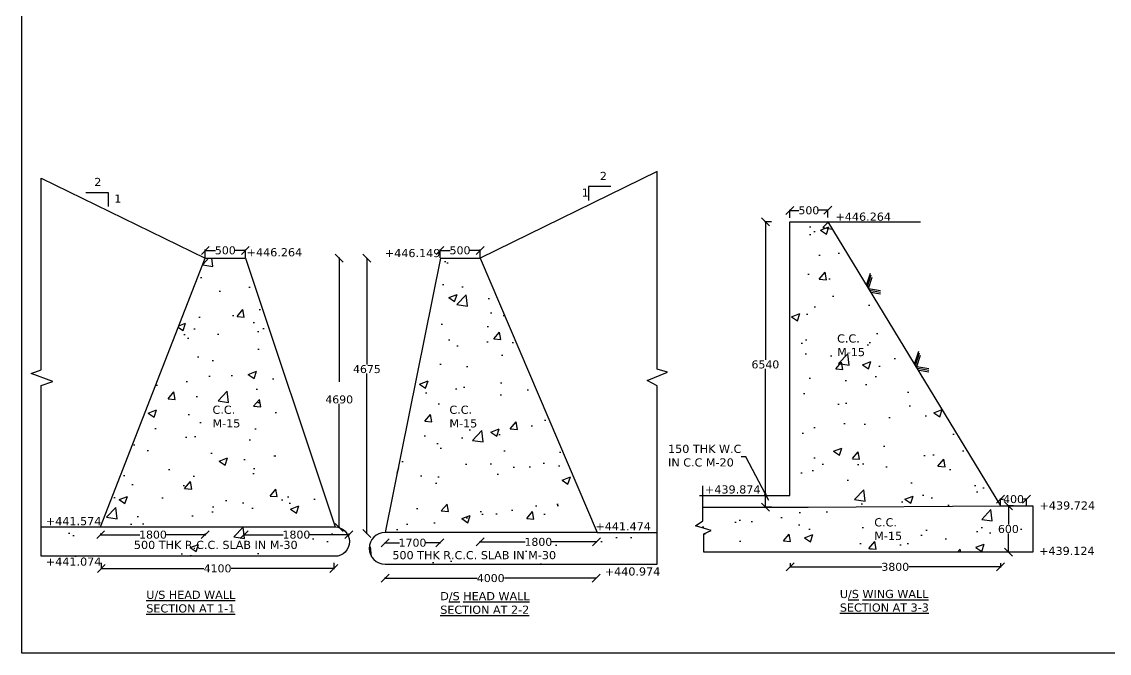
# Model space of a CAD drawing. Header units: inches. Extents: x 55 to 994, y 128 to 488.
# Drawn here: x 54.8 to 328.4, y 127.8 to 286.6 of the extents above; entities that cross this region are included whole.
import ezdxf

# ---------------------------------------------------------------- set-up
doc = ezdxf.new("R2010")
doc.units = ezdxf.units.IN
doc.header["$MEASUREMENT"] = 0
for name, color, linetype in [('Dimension', 7, 'Continuous'), ('Drawing', 2, 'Continuous'), ('Hatch', 7, 'Continuous'), ('Text', 7, 'Continuous')]:
    doc.layers.add(name, color=color, linetype=linetype)
doc.styles.get("Standard").update_dxf_attribs({"font": 'verdana.ttf'})
doc.dimstyles.get("Standard").update_dxf_attribs({"dimtxt": 4.5, "dimasz": 2, "dimexe": 0.18, "dimexo": 0.0625, "dimgap": 0.09, "dimtad": 0, "dimtih": 1, "dimtoh": 1, "dimdec": 4, "dimzin": 0, "dimdsep": 46, "dimlunit": 4, "dimtxsty": 'Standard', "dimblk": 'OBLIQUE', "dimcen": 0.09, "dimadec": 0, "dimazin": 0, "dimtfac": 1, "dimtdec": 4, "dimtofl": 0, "dimtmove": 0, "dimatfit": 3, "dimfxl": 1, "dimtolj": 1, "dimtzin": 0, "dimarcsym": 0})

# ---------------------------------------------------------------- blocks, each defined once
blk = doc.blocks.new('_Oblique')
at = {"color": 0, "linetype": 'ByBlock', "lineweight": -2}
blk.add_line((-0.5, -0.5), (0.5, 0.5), dxfattribs=at)
blk = doc.blocks.new('*D61')
at = {"layer": 'Defpoints', "color": 0, "transparency": 16777216}
for p in [(101.02, 227.15), (111.09, 229.12), (111.09, 227.15)]:
    blk.add_point(p, dxfattribs=at)
at = {"layer": 'Dimension', "color": 0, "lineweight": -2, "transparency": 16777216}
for p, q in [((101.02, 227.21), (101.02, 229.3)), ((101.02, 229.12), (103.55, 229.12)), ((111.09, 229.12), (108.55, 229.12)), ((111.09, 227.21), (111.09, 229.3))]:
    blk.add_line(p, q, dxfattribs=at)
at = {"layer": 'Dimension', "color": 0, "lineweight": -2, "transparency": 16777216, "xscale": 2, "yscale": 2, "zscale": 2, "rotation": 180}
blk.add_blockref('_Oblique', (101.02, 229.12), dxfattribs=at)
at = {"layer": 'Dimension', "color": 0, "lineweight": -2, "transparency": 16777216, "xscale": 2, "yscale": 2, "zscale": 2}
blk.add_blockref('_Oblique', (111.09, 229.12), dxfattribs=at)
at = {"layer": 'Dimension', "color": 0, "transparency": 16777216, "insert": (106.05, 229.12), "char_height": 2, "attachment_point": 5}
blk.add_mtext('\\A1;500', dxfattribs=at)
blk = doc.blocks.new('*D62')
at = {"layer": 'Defpoints', "color": 0, "transparency": 16777216}
for p in [(160.06, 227.15), (170.13, 229.12), (170.13, 227.15)]:
    blk.add_point(p, dxfattribs=at)
at = {"layer": 'Dimension', "color": 0, "lineweight": -2, "transparency": 16777216}
for p, q in [((160.06, 227.21), (160.06, 229.3)), ((160.06, 229.12), (162.6, 229.12)), ((170.13, 229.12), (167.6, 229.12)), ((170.13, 227.21), (170.13, 229.3))]:
    blk.add_line(p, q, dxfattribs=at)
at = {"layer": 'Dimension', "color": 0, "lineweight": -2, "transparency": 16777216, "xscale": 2, "yscale": 2, "zscale": 2, "rotation": 180}
blk.add_blockref('_Oblique', (160.06, 229.12), dxfattribs=at)
at = {"layer": 'Dimension', "color": 0, "lineweight": -2, "transparency": 16777216, "xscale": 2, "yscale": 2, "zscale": 2}
blk.add_blockref('_Oblique', (170.13, 229.12), dxfattribs=at)
at = {"layer": 'Dimension', "color": 0, "transparency": 16777216, "insert": (165.1, 229.12), "char_height": 2, "attachment_point": 5}
blk.add_mtext('\\A1;500', dxfattribs=at)
blk = doc.blocks.new('*D63')
at = {"layer": 'Defpoints', "color": 0, "transparency": 16777216}
for p in [(134.7, 227.15), (134.92, 227.15), (134.92, 159.46)]:
    blk.add_point(p, dxfattribs=at)
at = {"layer": 'Dimension', "color": 0, "lineweight": -2, "transparency": 16777216}
for p, q in [((134.86, 227.15), (134.52, 227.15)), ((134.7, 227.15), (134.7, 196.1)), ((134.7, 159.46), (134.7, 190.51)), ((134.86, 159.46), (134.52, 159.46))]:
    blk.add_line(p, q, dxfattribs=at)
at = {"layer": 'Dimension', "color": 0, "lineweight": -2, "transparency": 16777216, "xscale": 2, "yscale": 2, "zscale": 2}
for p, rotation in [((134.7, 227.15), 90), ((134.7, 159.46), 270)]:
    blk.add_blockref('_Oblique', p, dxfattribs=dict(at, rotation=rotation))
at = {"layer": 'Dimension', "color": 0, "transparency": 16777216, "insert": (134.7, 193.3), "char_height": 2, "attachment_point": 5}
blk.add_mtext('\\A1;\\P4690', dxfattribs=at)
blk = doc.blocks.new('*D64')
at = {"layer": 'Defpoints', "color": 0, "transparency": 16777216}
for p in [(141.67, 227.15), (141.67, 227.15), (141.67, 157.94)]:
    blk.add_point(p, dxfattribs=at)
at = {"layer": 'Dimension', "color": 0, "lineweight": -2, "transparency": 16777216}
for p, q in [((141.6, 227.15), (141.49, 227.15)), ((141.67, 227.15), (141.67, 200.39)), ((141.67, 157.94), (141.67, 198.13)), ((141.6, 157.94), (141.49, 157.94))]:
    blk.add_line(p, q, dxfattribs=at)
at = {"layer": 'Dimension', "color": 0, "lineweight": -2, "transparency": 16777216, "xscale": 2, "yscale": 2, "zscale": 2}
for p, rotation in [((141.67, 227.15), 90), ((141.67, 157.94), 270)]:
    blk.add_blockref('_Oblique', p, dxfattribs=dict(at, rotation=rotation))
at = {"layer": 'Dimension', "color": 0, "transparency": 16777216, "insert": (141.67, 199.26), "char_height": 2, "attachment_point": 5}
blk.add_mtext('\\A1;4675', dxfattribs=at)
blk = doc.blocks.new('*D65')
at = {"layer": 'Defpoints', "color": 0, "transparency": 16777216}
for p in [(74.86, 150.66), (133.33, 150.66), (74.86, 149.15)]:
    blk.add_point(p, dxfattribs=at)
at = {"layer": 'Dimension', "color": 0, "lineweight": -2, "transparency": 16777216}
for p, q in [((74.86, 150.6), (74.86, 148.97)), ((133.33, 150.6), (133.33, 148.97)), ((74.86, 149.15), (100.65, 149.15)), ((133.33, 149.15), (107.54, 149.15))]:
    blk.add_line(p, q, dxfattribs=at)
at = {"layer": 'Dimension', "color": 0, "lineweight": -2, "transparency": 16777216, "xscale": 2, "yscale": 2, "zscale": 2, "rotation": 180}
blk.add_blockref('_Oblique', (74.86, 149.15), dxfattribs=at)
at = {"layer": 'Dimension', "color": 0, "lineweight": -2, "transparency": 16777216, "xscale": 2, "yscale": 2, "zscale": 2}
blk.add_blockref('_Oblique', (133.33, 149.15), dxfattribs=at)
at = {"layer": 'Dimension', "color": 0, "transparency": 16777216, "insert": (104.1, 149.15), "char_height": 2, "attachment_point": 5}
blk.add_mtext('\\A1;4100', dxfattribs=at)
blk = doc.blocks.new('*D66')
at = {"layer": 'Defpoints', "color": 0, "transparency": 16777216}
for p in [(74.69, 158.01), (101, 158.01), (101, 157.64)]:
    blk.add_point(p, dxfattribs=at)
at = {"layer": 'Dimension', "color": 0, "lineweight": -2, "transparency": 16777216}
for p, q in [((74.69, 157.95), (74.69, 157.46)), ((74.69, 157.64), (84.54, 157.64)), ((101, 157.64), (91.16, 157.64)), ((101, 157.95), (101, 157.46))]:
    blk.add_line(p, q, dxfattribs=at)
at = {"layer": 'Dimension', "color": 0, "lineweight": -2, "transparency": 16777216, "xscale": 2, "yscale": 2, "zscale": 2, "rotation": 180}
blk.add_blockref('_Oblique', (74.69, 157.64), dxfattribs=at)
at = {"layer": 'Dimension', "color": 0, "lineweight": -2, "transparency": 16777216, "xscale": 2, "yscale": 2, "zscale": 2}
blk.add_blockref('_Oblique', (101, 157.64), dxfattribs=at)
at = {"layer": 'Dimension', "color": 0, "transparency": 16777216, "insert": (87.85, 157.64), "char_height": 2, "attachment_point": 5}
blk.add_mtext('\\A1;1800', dxfattribs=at)
blk = doc.blocks.new('*D67')
at = {"layer": 'Defpoints', "color": 0, "transparency": 16777216}
for p in [(110.78, 158.01), (137.09, 158.01), (137.09, 157.64)]:
    blk.add_point(p, dxfattribs=at)
at = {"layer": 'Dimension', "color": 0, "lineweight": -2, "transparency": 16777216}
for p, q in [((110.78, 157.95), (110.78, 157.46)), ((110.78, 157.64), (120.63, 157.64)), ((137.09, 157.64), (127.25, 157.64)), ((137.09, 157.95), (137.09, 157.46))]:
    blk.add_line(p, q, dxfattribs=at)
at = {"layer": 'Dimension', "color": 0, "lineweight": -2, "transparency": 16777216, "xscale": 2, "yscale": 2, "zscale": 2, "rotation": 180}
blk.add_blockref('_Oblique', (110.78, 157.64), dxfattribs=at)
at = {"layer": 'Dimension', "color": 0, "lineweight": -2, "transparency": 16777216, "xscale": 2, "yscale": 2, "zscale": 2}
blk.add_blockref('_Oblique', (137.09, 157.64), dxfattribs=at)
at = {"layer": 'Dimension', "color": 0, "transparency": 16777216, "insert": (123.94, 157.64), "char_height": 2, "attachment_point": 5}
blk.add_mtext('\\A1;1800', dxfattribs=at)
blk = doc.blocks.new('*D68')
at = {"layer": 'Defpoints', "color": 0, "transparency": 16777216}
for p in [(146.28, 146.71), (146.28, 146.68), (199.36, 146.68)]:
    blk.add_point(p, dxfattribs=at)
at = {"layer": 'Dimension', "color": 0, "lineweight": -2, "transparency": 16777216}
for p, q in [((146.28, 146.74), (146.28, 146.89)), ((146.28, 146.71), (169.38, 146.71)), ((199.36, 146.71), (176.27, 146.71)), ((199.36, 146.74), (199.36, 146.89))]:
    blk.add_line(p, q, dxfattribs=at)
at = {"layer": 'Dimension', "color": 0, "lineweight": -2, "transparency": 16777216, "xscale": 2, "yscale": 2, "zscale": 2, "rotation": 180}
blk.add_blockref('_Oblique', (146.28, 146.71), dxfattribs=at)
at = {"layer": 'Dimension', "color": 0, "lineweight": -2, "transparency": 16777216, "xscale": 2, "yscale": 2, "zscale": 2}
blk.add_blockref('_Oblique', (199.36, 146.71), dxfattribs=at)
at = {"layer": 'Dimension', "color": 0, "transparency": 16777216, "insert": (172.82, 146.71), "char_height": 2, "attachment_point": 5}
blk.add_mtext('\\A1;4000', dxfattribs=at)
blk = doc.blocks.new('*D69')
at = {"layer": 'Defpoints', "color": 0, "transparency": 16777216}
for p in [(146.29, 155.81), (159.98, 155.81), (159.98, 155.61)]:
    blk.add_point(p, dxfattribs=at)
at = {"layer": 'Dimension', "color": 0, "lineweight": -2, "transparency": 16777216}
for p, q in [((146.29, 155.75), (146.29, 155.43)), ((146.29, 155.61), (149.83, 155.61)), ((159.98, 155.61), (156.45, 155.61)), ((159.98, 155.75), (159.98, 155.43))]:
    blk.add_line(p, q, dxfattribs=at)
at = {"layer": 'Dimension', "color": 0, "lineweight": -2, "transparency": 16777216, "xscale": 2, "yscale": 2, "zscale": 2, "rotation": 180}
blk.add_blockref('_Oblique', (146.29, 155.61), dxfattribs=at)
at = {"layer": 'Dimension', "color": 0, "lineweight": -2, "transparency": 16777216, "xscale": 2, "yscale": 2, "zscale": 2}
blk.add_blockref('_Oblique', (159.98, 155.61), dxfattribs=at)
at = {"layer": 'Dimension', "color": 0, "transparency": 16777216, "insert": (153.14, 155.61), "char_height": 2, "attachment_point": 5}
blk.add_mtext('\\A1;1700', dxfattribs=at)
blk = doc.blocks.new('*D70')
at = {"layer": 'Defpoints', "color": 0, "transparency": 16777216}
for p in [(170.16, 155.6), (199.45, 155.82), (199.45, 155.6)]:
    blk.add_point(p, dxfattribs=at)
at = {"layer": 'Dimension', "color": 0, "lineweight": -2, "transparency": 16777216}
for p, q in [((170.16, 155.67), (170.16, 156)), ((199.45, 155.67), (199.45, 156)), ((170.16, 155.82), (181.49, 155.82)), ((199.45, 155.82), (188.12, 155.82))]:
    blk.add_line(p, q, dxfattribs=at)
at = {"layer": 'Dimension', "color": 0, "lineweight": -2, "transparency": 16777216, "xscale": 2, "yscale": 2, "zscale": 2, "rotation": 180}
blk.add_blockref('_Oblique', (170.16, 155.82), dxfattribs=at)
at = {"layer": 'Dimension', "color": 0, "lineweight": -2, "transparency": 16777216, "xscale": 2, "yscale": 2, "zscale": 2}
blk.add_blockref('_Oblique', (199.45, 155.82), dxfattribs=at)
at = {"layer": 'Dimension', "color": 0, "transparency": 16777216, "insert": (184.8, 155.82), "char_height": 2, "attachment_point": 5}
blk.add_mtext('\\A1;1800', dxfattribs=at)
blk = doc.blocks.new('*D71')
at = {"layer": 'Defpoints', "color": 0, "transparency": 16777216}
for p in [(257.62, 239.21), (248.08, 237.24), (257.63, 237.3)]:
    blk.add_point(p, dxfattribs=at)
at = {"layer": 'Dimension', "color": 0, "lineweight": -2, "transparency": 16777216}
for p, q in [((248.08, 237.3), (248.07, 239.32)), ((248.07, 239.14), (250.35, 239.16)), ((257.62, 239.21), (255.34, 239.19)), ((257.63, 237.36), (257.62, 239.39))]:
    blk.add_line(p, q, dxfattribs=at)
at = {"layer": 'Dimension', "color": 0, "lineweight": -2, "transparency": 16777216, "xscale": 2, "yscale": 2, "zscale": 2}
for p, rotation in [((248.07, 239.14), 180.37496855877), ((257.62, 239.21), 0.3749685587700524)]:
    blk.add_blockref('_Oblique', p, dxfattribs=dict(at, rotation=rotation))
at = {"layer": 'Dimension', "color": 0, "transparency": 16777216, "insert": (252.85, 239.18), "char_height": 2, "attachment_point": 5}
blk.add_mtext('\\A1;500', dxfattribs=at)
blk = doc.blocks.new('*D72')
at = {"layer": 'Defpoints', "color": 0, "transparency": 16777216}
for p in [(243.55, 236.27), (241.91, 164.59), (243.55, 164.59)]:
    blk.add_point(p, dxfattribs=at)
at = {"layer": 'Dimension', "color": 0, "lineweight": -2, "transparency": 16777216}
for p, q in [((243.49, 236.27), (241.73, 236.27)), ((241.91, 236.27), (241.91, 201.56)), ((241.91, 164.59), (241.91, 199.3)), ((243.49, 164.59), (241.73, 164.59))]:
    blk.add_line(p, q, dxfattribs=at)
at = {"layer": 'Dimension', "color": 0, "lineweight": -2, "transparency": 16777216, "xscale": 2, "yscale": 2, "zscale": 2}
for p, rotation in [((241.91, 236.27), 90), ((241.91, 164.59), 270)]:
    blk.add_blockref('_Oblique', p, dxfattribs=dict(at, rotation=rotation))
at = {"layer": 'Dimension', "color": 0, "transparency": 16777216, "insert": (241.91, 200.43), "char_height": 2, "attachment_point": 5}
blk.add_mtext('\\A1;6540', dxfattribs=at)
blk = doc.blocks.new('*D73')
at = {"layer": 'Defpoints', "color": 0, "transparency": 16777216}
for p in [(301.08, 164.91), (307.6, 166.57), (307.6, 164.91)]:
    blk.add_point(p, dxfattribs=at)
at = {"layer": 'Dimension', "color": 0, "lineweight": -2, "transparency": 16777216}
for p, q in [((301.08, 164.97), (301.08, 166.75)), ((301.08, 166.57), (301.77, 166.57)), ((307.6, 166.57), (306.91, 166.57)), ((307.6, 164.97), (307.6, 166.75))]:
    blk.add_line(p, q, dxfattribs=at)
at = {"layer": 'Dimension', "color": 0, "lineweight": -2, "transparency": 16777216, "xscale": 2, "yscale": 2, "zscale": 2, "rotation": 180}
blk.add_blockref('_Oblique', (301.08, 166.57), dxfattribs=at)
at = {"layer": 'Dimension', "color": 0, "lineweight": -2, "transparency": 16777216, "xscale": 2, "yscale": 2, "zscale": 2}
blk.add_blockref('_Oblique', (307.6, 166.57), dxfattribs=at)
at = {"layer": 'Dimension', "color": 0, "transparency": 16777216, "insert": (304.34, 166.57), "char_height": 2, "attachment_point": 5}
blk.add_mtext('\\A1;400', dxfattribs=at)
blk = doc.blocks.new('*D74')
at = {"layer": 'Defpoints', "color": 0, "transparency": 16777216}
for p in [(304.38, 164.91), (303.04, 153.21), (304.38, 153.21)]:
    blk.add_point(p, dxfattribs=at)
at = {"layer": 'Dimension', "color": 0, "lineweight": -2, "transparency": 16777216}
for p, q in [((304.32, 164.91), (302.86, 164.91)), ((303.04, 164.91), (303.04, 160.19)), ((303.04, 153.21), (303.04, 157.93)), ((304.32, 153.21), (302.86, 153.21))]:
    blk.add_line(p, q, dxfattribs=at)
at = {"layer": 'Dimension', "color": 0, "lineweight": -2, "transparency": 16777216, "xscale": 2, "yscale": 2, "zscale": 2}
for p, rotation in [((303.04, 164.91), 90), ((303.04, 153.21), 270)]:
    blk.add_blockref('_Oblique', p, dxfattribs=dict(at, rotation=rotation))
at = {"layer": 'Dimension', "color": 0, "transparency": 16777216, "insert": (303.04, 159.06), "char_height": 2, "attachment_point": 5}
blk.add_mtext('\\A1;600', dxfattribs=at)
blk = doc.blocks.new('*D75')
at = {"layer": 'Defpoints', "color": 0, "transparency": 16777216}
for p in [(248.11, 150.54), (301.08, 150.54), (301.08, 149.54)]:
    blk.add_point(p, dxfattribs=at)
at = {"layer": 'Dimension', "color": 0, "lineweight": -2, "transparency": 16777216}
for p, q in [((248.11, 150.48), (248.11, 149.36)), ((301.08, 150.48), (301.08, 149.36)), ((248.11, 149.54), (271.21, 149.54)), ((301.08, 149.54), (277.98, 149.54))]:
    blk.add_line(p, q, dxfattribs=at)
at = {"layer": 'Dimension', "color": 0, "lineweight": -2, "transparency": 16777216, "xscale": 2, "yscale": 2, "zscale": 2, "rotation": 180}
blk.add_blockref('_Oblique', (248.11, 149.54), dxfattribs=at)
at = {"layer": 'Dimension', "color": 0, "lineweight": -2, "transparency": 16777216, "xscale": 2, "yscale": 2, "zscale": 2}
blk.add_blockref('_Oblique', (301.08, 149.54), dxfattribs=at)
at = {"layer": 'Dimension', "color": 0, "transparency": 16777216, "insert": (274.59, 149.54), "char_height": 2, "attachment_point": 5}
blk.add_mtext('\\A1;3800', dxfattribs=at)

msp = doc.modelspace()

# ---------------------------------------------------------------- hatches: boundary and pattern name
at = {"layer": 'Hatch'}
h = msp.add_hatch(dxfattribs=at)
h.set_pattern_fill('AR-CONC', color=256, scale=3, style=0)
h.paths.add_polyline_path([(257.63394, 236.33426), (248.08398, 236.33426), (248.08398, 167.52601), (226.14246, 167.52601), (226.14246, 164.59069), (252.65962, 164.59069), (301.08097, 164.9057)])
h.paths.add_polyline_path([(309.15131, 164.9057), (301.08097, 164.9057), (252.65962, 164.59069), (226.14246, 164.59069), (226.14246, 161.08698), (224.29465, 159.8807), (228.31008, 158.67443), (226.40466, 157.8939), (226.40466, 153.20771), (309.15131, 153.20771)])
h = msp.add_hatch(dxfattribs=at)
h.set_pattern_fill('AR-CONC', color=256, scale=3, style=0)
edge = h.paths.add_edge_path()
edge.add_line((59.76338, 159.59268), (133.58875, 159.59268))
edge.add_arc((133.58875, 155.89679), 3.6959, -90, 90, ccw=False)
edge.add_line((133.58875, 152.20089), (59.76338, 152.20089))
edge.add_line((59.76338, 152.20089), (59.76338, 159.59268))
edge = h.paths.add_edge_path()
edge.add_line((74.64327, 159.59268), (101.01639, 227.14894))
edge.add_line((101.01639, 227.14894), (111.087, 227.14894))
edge.add_line((111.087, 227.14894), (133.72384, 159.59021))
h = msp.add_hatch(dxfattribs=at)
h.set_pattern_fill('AR-CONC', color=256, scale=3, style=0)
h.paths.add_polyline_path([(170.13455, 227.17941), (160.20122, 227.17941), (146.23643, 158.16596), (199.59515, 158.16596)])
h.paths.add_polyline_path([(214.67253, 158.16596), (199.59515, 158.16596), (146.23643, 158.16596, 1), (146.23643, 150.22691), (214.67253, 150.22691)])

# ---------------------------------------------------------------- linework, layer by layer
at = {"layer": 'Dimension'}
for points in [[(70.996, 243.631), (76.6161, 243.631), (76.6161, 240.16876)], [(203.02065, 245.14262), (197.40056, 245.14262), (197.40056, 241.68039)], [(267.36495, 220.33612), (268.35694, 223.36297)], [(267.56476, 220.00762), (268.52823, 222.94743)], [(267.84352, 219.54934), (268.77293, 222.38523)], [(267.84352, 219.54934), (270.85286, 219.03645)], [(268.10892, 219.11301), (270.85286, 218.64536)], [(268.42408, 218.59487), (270.85286, 218.18093)], [(279.54624, 200.72019), (280.53824, 203.74704)], [(279.74606, 200.39169), (280.70953, 203.3315)], [(280.02481, 199.93341), (280.95422, 202.7693)], [(280.02481, 199.93341), (283.03415, 199.42052)], [(280.29021, 199.49708), (283.03415, 199.02943)], [(280.60538, 198.97894), (283.03415, 198.565)]]:
    msp.add_lwpolyline(points, dxfattribs=at)
at = {"layer": 'Drawing'}
msp.add_lwpolyline([(994.20147, 127.83459), (54.84094, 127.83459), (54.84094, 487.78052), (994.20147, 487.78052)], close=True, dxfattribs=at)
for points in [[(59.76338, 159.59268), (59.76338, 195.17255), (62.69158, 196.17137), (57.24498, 198.169), (59.76338, 199.05683), (59.76338, 247.25169), (101.01639, 227.14894)], [(248.08398, 236.33426), (257.63394, 236.33426), (301.08097, 164.9057), (309.15131, 164.9057), (309.15131, 153.20771), (226.40466, 153.20771), (226.40466, 157.8939), (228.31008, 158.67443), (224.29465, 159.8807), (226.14246, 161.08698), (226.14246, 169.89449)], [(225.34543, 167.52601), (248.08398, 167.52601), (248.08398, 236.33426)], [(257.63394, 236.33426), (280.89844, 236.33426)], [(74.64327, 159.59268), (101.01639, 227.14894), (111.087, 227.14894), (133.72384, 159.59021)], [(160.20122, 227.17941), (146.23643, 158.16596)], [(160.20122, 227.17941), (170.13455, 227.17941), (199.59515, 158.16596), (214.67253, 158.16596)], [(226.14246, 164.59069), (252.65962, 164.59069), (301.08097, 164.9057)]]:
    msp.add_lwpolyline(points, dxfattribs=at)
for points in [[(199.59515, 158.16596), (146.23643, 158.16596, 1), (146.23643, 150.22691), (214.67253, 150.22691), (214.67253, 158.16596), (214.67253, 195.04601), (212.16419, 196.43408), (217.2625, 198.50108), (214.72053, 199.22621), (214.72053, 248.93266), (170.13455, 227.17941)], [(59.76338, 159.59268), (133.58875, 159.59268, -1), (133.58875, 152.20089), (59.76338, 152.20089), (59.76338, 159.59268)]]:
    msp.add_lwpolyline(points, format="xyb", dxfattribs=at)

# ---------------------------------------------------------------- texts
at = {"layer": 'Text', "width": 122.5991094, "attachment_point": 1}
for s, insert, char_height in [('2', (73.08331, 247.33528), 2.04803), ('2', (200.26614, 248.8469), 2.04803), ('1', (195.69136, 244.66842), 2.04803), ('1', (78.12445, 243.15679), 2.04803), ('+446.264', (259.54028, 238.61971), 2.04803), ('+446.264', (111.41297, 229.66774), 2.04803), ('+446.149', (146.17689, 229.47053), 2.04803), ('C.C.\\PM-15', (259.95543, 207.9979), 2.04803), ('C.C.\\PM-15', (102.82957, 190.07727), 2.04803), ('C.C.\\PM-15', (162.42069, 190.07727), 2.04803), ('150 THK W.C\\PIN C.C M-20', (217.42301, 180.2461), 2.0480297), ('+439.874', (226.71287, 170.04124), 2.04803), ('+439.724', (310.87831, 166.01456), 2.04803), ('+441.574', (60.90398, 162.07954), 2.04803), ('C.C.\\PM-15', (269.30035, 161.77402), 2.04803), ('+441.474', (199.13851, 160.78259), 2.04803), ('500 THK R.C.C. SLAB IN M-30', (83.05281, 156.09783), 2.0480297), ('500 THK R.C.C. SLAB IN M-30', (148.06357, 153.52009), 2.0480297), ('+439.124', (310.75539, 154.59488), 2.04803), ('+441.074', (60.90398, 151.90078), 2.04803), ('+440.974', (201.50257, 149.42244), 2.04803), ('         {\\LU/S HEAD WALL\\P}         {\\LSECTION AT 1-1}', (78.13167, 143.55073), 2.0480297), ('         D{\\L/S HEAD WALL\\P}         {\\LSECTION AT 2-2}', (152.08086, 143.21495), 2.0480297), ('         U{\\L/S WING WALL\\P}         {\\LSECTION AT 3-3}', (252.60627, 143.75874), 2.0480297)]:
    msp.add_mtext(s, dxfattribs=dict(at, insert=insert, char_height=char_height))

# ---------------------------------------------------------------- dimensions: what is measured, and where the dimension line sits
at = {"layer": 'Dimension'}
for p1, p2, distance, text, picture, middle in [((248.08398, 237.23927), (257.63394, 237.30177), 1.90562, '500', '*D71', (252.84649, 239.1761)), ((243.55238, 236.27176), (243.55238, 164.59069), -1.6396, '6540', '*D72', (241.91277, 200.43122)), ((101.01639, 227.14894), (111.087, 227.14894), 1.97157, '500', '*D61', (106.05169, 229.12051)), ((160.06394, 227.14894), (170.13455, 227.14894), 1.97157, '500', '*D62', (165.09925, 229.12051)), ((304.38293, 164.9057), (304.38293, 153.20771), -1.34565, '600', '*D74', (303.03728, 159.0567))]:
    dim = msp.add_aligned_dim(p1=p1, p2=p2, distance=distance, text=text, dimstyle='Standard', override={"dimtxt": 2}, dxfattribs=at)
    dim.commit()
    dim.dimension.update_dxf_attribs({"geometry": picture, "text_midpoint": middle})
dim = msp.add_linear_dim(base=(134.69579, 227.15195), p1=(134.92144, 159.45698), p2=(134.92144, 227.15195), angle=90, text='\\P4690', dimstyle='Standard', override={"dimtxt": 2}, dxfattribs=at)
dim.commit()
dim.dimension.update_dxf_attribs({"geometry": '*D63', "text_midpoint": (134.69579, 193.30446)})
dim = msp.add_linear_dim(base=(141.66569, 227.14894), p1=(141.66569, 157.9441), p2=(141.66569, 227.14894), angle=90, text='4675', dimstyle='Standard', override={"dimtxt": 2}, dxfattribs=at)
dim.commit()
dim.dimension.update_dxf_attribs({"geometry": '*D64', "text_midpoint": (141.66569, 199.25753), "dimtype": 161})
for base, p1, p2, text, picture, middle in [((307.60324, 166.56933), (301.08097, 164.9057), (307.60324, 164.9057), '400', '*D73', (304.34211, 166.56933)), ((101.00475, 157.63932), (74.6926, 158.0087), (101.00475, 158.0087), '1800', '*D66', (87.84867, 157.63932)), ((137.09367, 157.63932), (110.78152, 158.0087), (137.09367, 158.0087), '1800', '*D67', (123.93759, 157.63932)), ((159.98357, 155.61296), (146.29241, 155.81345), (159.98357, 155.81345), '1700', '*D69', (153.13799, 155.61296)), ((199.45291, 155.81972), (170.15656, 155.60347), (199.45291, 155.60347), '1800', '*D70', (184.80473, 155.81972)), ((74.86414, 149.14595), (133.33096, 150.66407), (74.86414, 150.66407), '4100', '*D65', (104.09755, 149.14595)), ((301.07524, 149.53783), (248.1059, 150.53807), (301.07524, 150.53807), '3800', '*D75', (274.59057, 149.53783)), ((146.28298, 146.71192), (199.36285, 146.67508), (146.28298, 146.67508), '4000', '*D68', (172.82292, 146.71192))]:
    dim = msp.add_linear_dim(base=base, p1=p1, p2=p2, text=text, dimstyle='Standard', override={"dimtxt": 2}, dxfattribs=at)
    dim.commit()
    dim.dimension.update_dxf_attribs({"geometry": picture, "text_midpoint": middle})

# ---------------------------------------------------------------- leaders
msp.add_leader([(242.74254, 166.2222), (236.98378, 177.23191), (235.83988, 177.23191)], dimstyle='Standard', override={"dimgap": 0.09, "dimtad": 0}, dxfattribs=at)

doc.saveas('drawing.dxf')
